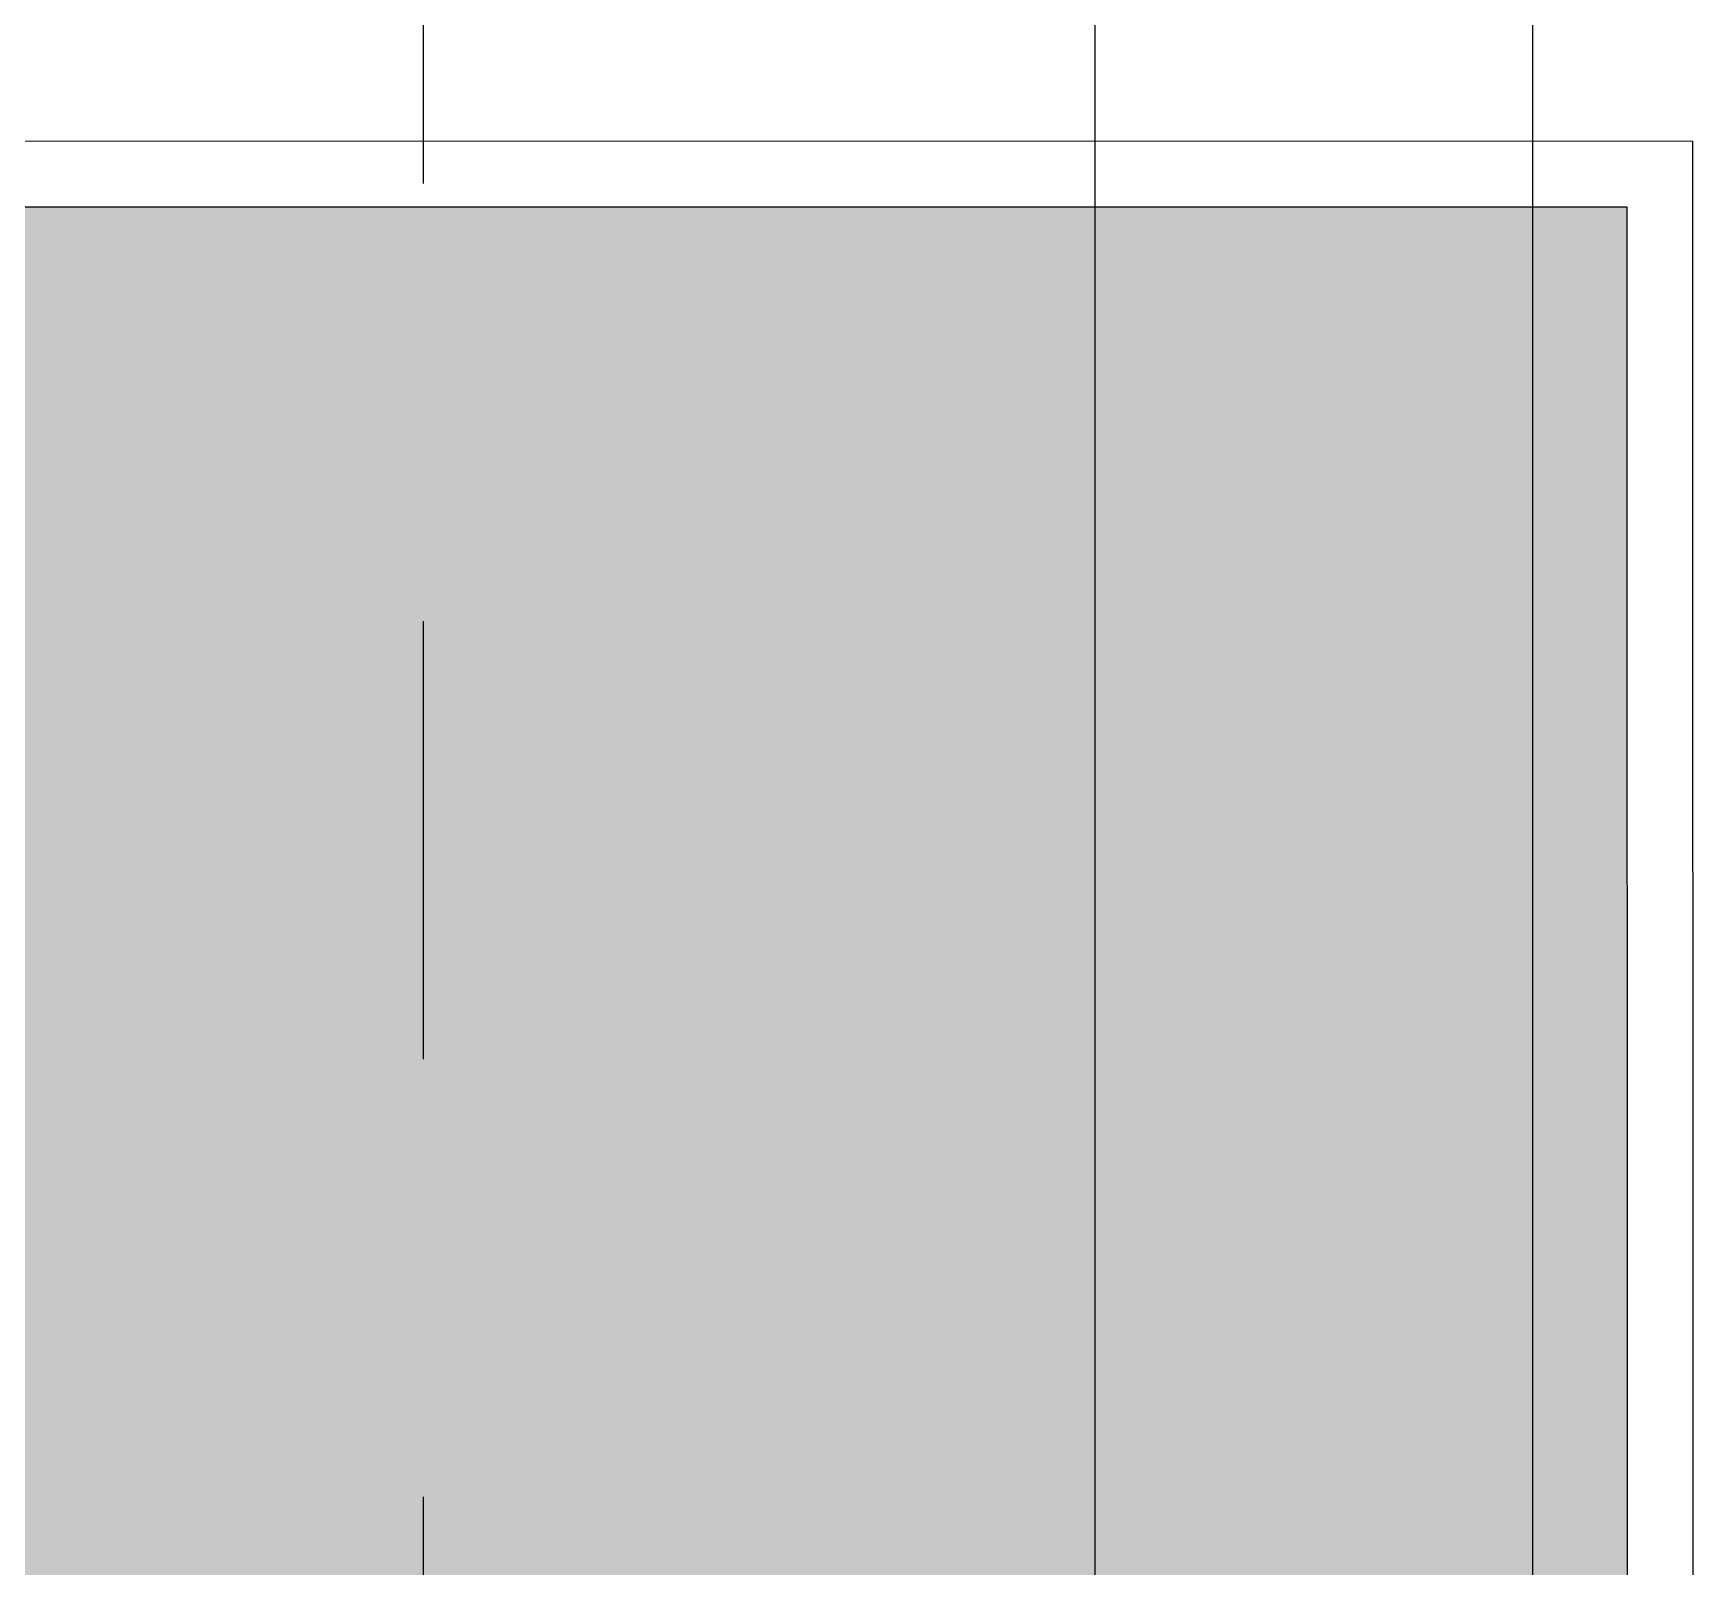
# Model space of a CAD drawing. Header units: metres. Extents: x -41 to 570, y -54 to 184.
# Drawn here: x -15.3291 to -14.9497, y -1.366 to -1.0157 of the extents above; entities that cross this region are included whole.
import ezdxf

# ---------------------------------------------------------------- set-up
doc = ezdxf.new("R2010")
doc.units = ezdxf.units.M
for name, pattern in [('DASHEDX2', [1.5, 1, -0.5]), ('PUC$0$DASHEDX2', [1.5, 1, -0.5]), ('PUC$0$HIDDEN2', [0.1875, 0.125, -0.0625])]:
    doc.linetypes.add(name, pattern=pattern)
for name, color, linetype in [('1', 232, 'DASHEDX2'), ('PUC$0$ARQ-ALV ACAB', 4, 'Continuous'), ('PUC$0$ARQ-ALV OSSO', 5, 'Continuous'), ('PUC$0$ARQ-PRJ', 7, 'PUC$0$DASHEDX2')]:
    doc.layers.add(name, color=color, linetype=linetype)
doc.layers.add('PUC$0$ARQ-FORRO', color=9, linetype='Continuous', lineweight=5)

# ---------------------------------------------------------------- blocks, each defined once
blk = doc.blocks.new('PUC$0$pl apto tipo 2 puc')
at = {"layer": 'PUC$0$ARQ-ALV ACAB', "elevation": 0.00001}
blk.add_lwpolyline([(-14.96382, -0.89447), (-16.35401, -0.89447), (-16.35401, -1.0542), (-14.97382, -1.05414)], dxfattribs=at)
at = {"layer": 'PUC$0$ARQ-ALV ACAB'}
blk.add_lwpolyline([(-14.97382, -1.05414), (-14.97354, -2.29387), (-17.09368, -2.29394)], dxfattribs=at)
at = {"layer": 'PUC$0$ARQ-ALV OSSO', "elevation": 0.00001}
blk.add_lwpolyline([(-14.95882, -0.89947), (-16.34901, -0.89947), (-16.34901, -1.0389), (-14.95882, -1.03914)], dxfattribs=at)
at = {"layer": 'PUC$0$ARQ-ALV OSSO'}
blk.add_lwpolyline([(-14.95882, -1.03914), (-14.95854, -2.30887), (-17.9097, -2.30887), (-17.90998, -1.0388)], dxfattribs=at)
blk = doc.blocks.new('PUC$0$pl forro 4')
at = {"layer": 'PUC$0$ARQ-FORRO'}
h = blk.add_hatch(color=256, dxfattribs=at)
h.dxf.hatch_style = 1
h.paths.add_polyline_path([(2.93116, 3.90955), (2.93111, 4.82926), (2.13019, 4.82917), (2.13002, 5.14936), (0.00956, 5.14929), (0.01, 3.90956)])
at = {"layer": 'PUC$0$ARQ-FORRO', "elevation": 0}
blk.add_lwpolyline([(2.93116, 3.90955), (2.93111, 4.82926), (2.13019, 4.82917), (2.13002, 5.14936), (0.00956, 5.14929), (0.01, 3.90956)], close=True, dxfattribs=at)
blk = doc.blocks.new('PUC$0$A$Cc442750d')
at = {"layer": 'PUC$0$ARQ-PRJ', "linetype": 'PUC$0$HIDDEN2', "ltscale": 50}
for p, q in [((0.03648, 1.02869), (0.03648, -4.03956)), ((0.13648, 1.02869), (0.13648, -4.03956))]:
    blk.add_line(p, q, dxfattribs=at)
blk = doc.blocks.new('PUC')
blk.add_blockref('PUC$0$A$Cc442750d', (14.94999, 1.04033, 0))
at = {"layer": 'PUC$0$ARQ-ALV OSSO', "rotation": 180}
blk.add_blockref('PUC$0$pl apto tipo 2 puc', (-0.00883, 0.00119, 0), dxfattribs=at)
at = {"layer": 'PUC$0$ARQ-FORRO'}
blk.add_blockref('PUC$0$pl forro 4', (14.95499, -2.85423), dxfattribs=at)
blk = doc.blocks.new('est-lo-08-6sa-r00')
at = {"layer": '1'}
blk.add_line((-1342.864216, -739.260399), (-1431.836688, -526.083736), dxfattribs=at)

msp = doc.modelspace()

# ---------------------------------------------------------------- block references
at = {"rotation": 180}
msp.add_blockref('PUC', (0, 0), dxfattribs=at)
at = {"linetype": 'Continuous', "xscale": 0.01, "yscale": 0.01, "zscale": 0.01, "rotation": 337.346050855639}
msp.add_blockref('est-lo-08-6sa-r00', (0, 0), dxfattribs=at)

doc.saveas('drawing.dxf')
